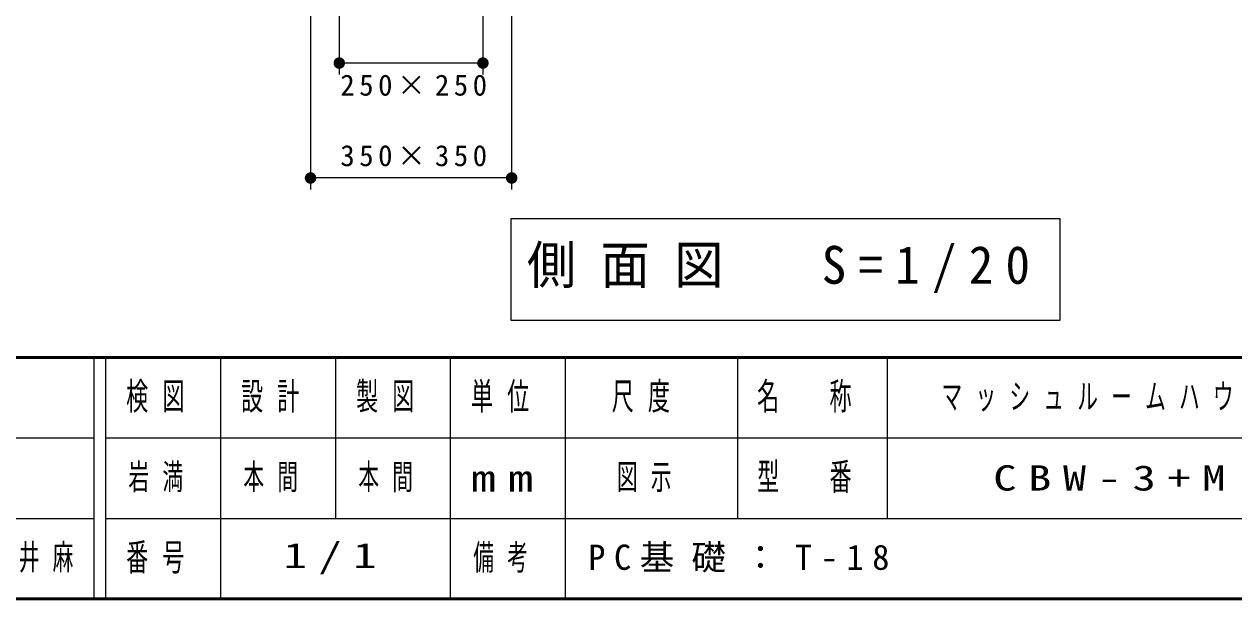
# Model space of a CAD drawing. Units: millimetres on the paper. Extents: x -385 to 0, y 0 to 267.
# Drawn here: x -249.6 to -144.3, y 0 to 50 of the extents above; entities that cross this region are included whole.
import ezdxf

# ---------------------------------------------------------------- set-up
doc = ezdxf.new("R2010")
doc.units = ezdxf.units.MM
doc.layers.add('LY_1', color=7, linetype='Continuous', lineweight=13)
doc.layers.add('LY_2', color=7, linetype='Continuous', lineweight=13)
doc.layers.add('LY_3', color=7, linetype='Continuous')
doc.styles.add('ＭＳ ゴシック', font='')
doc.styles.get('ＭＳ ゴシック').set_extended_font_data('MS Gothic')

# ---------------------------------------------------------------- blocks, each defined once
blk = doc.blocks.new('filled_dot')
at = {"color": 0, "linetype": 'Continuous', "lineweight": -2, "const_width": 1.25}
blk.add_lwpolyline([(-0.625, 0, 1), (0.625, 0, 1)], format="xyb", close=True, dxfattribs=at)

msp = doc.modelspace()

# ---------------------------------------------------------------- linework, layer by layer
at = {"layer": 'LY_1'}
for p, q in [((-222.159, 60.617), (-222.159, 45.617)), ((-209.659, 60.617), (-209.659, 45.617)), ((-224.659, 55.617), (-224.659, 35.617)), ((-207.159, 55.617), (-207.159, 35.617)), ((-209.659, 46.617), (-222.159, 46.617)), ((-207.159, 36.617), (-224.659, 36.617)), ((-207.231, 33.056), (-207.231, 24.256)), ((-159.431, 33.056), (-207.231, 33.056)), ((-159.431, 24.256), (-159.431, 33.056)), ((-207.231, 24.256), (-159.431, 24.256))]:
    msp.add_line(p, q, dxfattribs=at)
at = {"layer": 'LY_2', "lineweight": 50}
for p, q in [((-385, 21), (0, 21)), ((-385, 0), (0, 0))]:
    msp.add_line(p, q, dxfattribs=at)
at = {"layer": 'LY_2', "lineweight": 25}
for p, q in [((-243.5, 21), (-243.5, 0)), ((-242.5, 21), (-242.5, 0)), ((-232.5, 21), (-232.5, 7)), ((-222.5, 21), (-222.5, 7)), ((-212.5, 21), (-212.5, 0)), ((-202.5, 21), (-202.5, 7)), ((-187.5, 21), (-187.5, 7)), ((-187.5, 14), (-70, 14)), ((-242.5, 7), (0, 7)), ((-202.5, 7), (-202.5, 0))]:
    msp.add_line(p, q, dxfattribs=at)
at = {"layer": 'LY_2'}
for p, q in [((-174.5, 21), (-174.5, 7)), ((-385, 14), (-243.5, 14)), ((-242.5, 14), (-187.5, 14)), ((-385, 7), (-243.5, 7)), ((-232.5, 7), (-232.5, 0))]:
    msp.add_line(p, q, dxfattribs=at)

# ---------------------------------------------------------------- block references
at = {"layer": 'LY_1', "xscale": 0.4, "yscale": 0.4}
for p in [(-222.159, 46.617), (-224.659, 36.617)]:
    msp.add_blockref('filled_dot', p, dxfattribs=at)
at = {"layer": 'LY_1', "xscale": 0.4, "yscale": 0.4, "rotation": 180}
for p in [(-209.659, 46.617), (-207.159, 36.617)]:
    msp.add_blockref('filled_dot', p, dxfattribs=at)

# ---------------------------------------------------------------- texts
at = {"layer": 'LY_1', "style": 'ＭＳ ゴシック'}
for s, insert, char_height, attachment_point in [('\\T1.32;250×250', (-215.484, 45.617), 1.833, 2), ('\\T1.32;350×350', (-215.484, 37.617), 1.833, 8), ('\\T1.5;\\W0.95;側面図\u3000S=1/20', (-205.831, 28.656), 3.299, 4), ('\\T1.64;\\W0.6;マッシュルームハウス', (-169.75, 17.5), 2.199, 4), ('\\T1.64;\\W0.6;岩満', (-240.5, 10.5), 2.199, 4), ('\\T1.64;\\W0.6;本間', (-230.5, 10.5), 2.199, 4), ('\\T1.64;\\W0.6;本間', (-220.5, 10.5), 2.199, 4), ('\\T1.5;\\W1.35;CBW-3+M', (-165.25, 10.5), 2.199, 4), ('\\T1.64;\\W0.6;酒井麻', (-253, 3.5), 2.199, 4), ('\\T1.5;PC基礎：T-18', (-200.5, 3.5), 2.199, 4)]:
    msp.add_mtext(s, dxfattribs=dict(at, insert=insert, char_height=char_height, attachment_point=attachment_point))
at = {"layer": 'LY_2', "attachment_point": 4, "style": 'ＭＳ ゴシック'}
for s, insert, char_height in [('\\T1.64;\\W0.6;検図', (-240.7, 17.5), 2.346), ('\\T1.64;\\W0.6;設計', (-230.7, 17.5), 2.346), ('\\T1.64;\\W0.6;製図', (-220.7, 17.5), 2.346), ('\\T1.64;\\W0.6;単位', (-210.7, 17.5), 2.346), ('\\T1.64;\\W0.6;尺度', (-198.45, 17.5), 2.346), ('\\T1.64;\\W0.6;名\u3000称', (-185.8, 17.5), 2.346), ('\\T1.64;\\W0.6;型\u3000番', (-185.8, 10.5), 2.346), ('\\T1.5;\\W1.35;mm', (-210.7, 10.5), 2.346), ('\\T1.64;\\W0.6;番号', (-240.7, 3.5), 2.346), ('\\T1.64;\\W0.6;備考', (-210.5, 3.5), 2.199)]:
    msp.add_mtext(s, dxfattribs=dict(at, insert=insert, char_height=char_height))
at = {"layer": 'LY_3', "char_height": 2.199, "attachment_point": 4, "style": 'ＭＳ ゴシック'}
for s, insert in [('\\T1.64;\\W0.6;図示', (-198, 10.5)), ('\\T1.5;\\W1.35;1/1', (-227, 3.5))]:
    msp.add_mtext(s, dxfattribs=dict(at, insert=insert))

doc.saveas('drawing.dxf')
